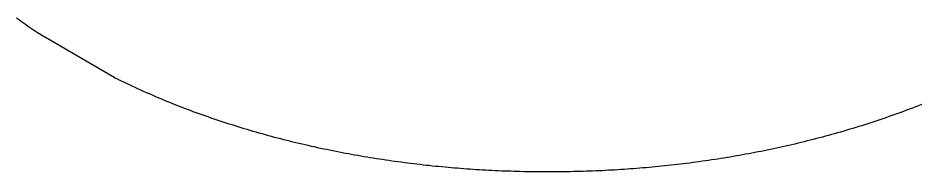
# Model space of a CAD drawing. Header units: millimetres. Extents: x 2213 to 82676, y 1050 to 28650.
# Drawn here: x 20319.68 to 20328.58, y 10326.41 to 10327.93 of the extents above; entities that cross this region are included whole.
import ezdxf

# ---------------------------------------------------------------- set-up
doc = ezdxf.new("R2010")
doc.units = ezdxf.units.MM
doc.header["$LTSCALE"] = 200
doc.linetypes.add('DASHED', pattern=[0.75, 0.5, -0.25])
doc.layers.add('A-FIX', color=5, linetype='Continuous')

# ---------------------------------------------------------------- blocks, each defined once
blk = doc.blocks.new('A$C657279D5')
at = {"linetype": 'Continuous'}
blk.add_line((-121.476995, 739.987378), (-120.737749, 740.41776), dxfattribs=at)
at = {"linetype": 'DASHED'}
for points in [[(-120.737307, 740.417292), (-120.707307, 740.438292), (-120.677307, 740.458292), (-120.647307, 740.479292), (-120.618307, 740.500292), (-120.588307, 740.521292), (-120.559307, 740.543292), (-120.529307, 740.564292)], [(-129.465307, 739.711292), (-129.436307, 739.700292), (-129.407307, 739.689292), (-129.378307, 739.677292), (-129.349307, 739.666292), (-129.320307, 739.655292), (-129.290307, 739.644292), (-129.261307, 739.634292), (-129.232307, 739.623292), (-129.202307, 739.612292), (-129.173307, 739.602292), (-129.144307, 739.592292), (-129.114307, 739.581292), (-129.085307, 739.571292), (-129.055307, 739.561292), (-129.026307, 739.551292), (-128.996307, 739.541292), (-128.966307, 739.532292), (-128.937307, 739.522292), (-128.907307, 739.513292), (-128.877307, 739.503292), (-128.847307, 739.494292), (-128.818307, 739.485292), (-128.788307, 739.476292), (-128.758307, 739.467292), (-128.728307, 739.458292), (-128.698307, 739.449292), (-128.668307, 739.440292), (-128.638307, 739.432292), (-128.608307, 739.423292), (-128.578307, 739.415292), (-128.548307, 739.407292), (-128.518307, 739.398292), (-128.488307, 739.390292), (-128.458307, 739.382292), (-128.428307, 739.375292), (-128.398307, 739.367292), (-128.367307, 739.359292), (-128.337307, 739.352292), (-128.307307, 739.344292), (-128.277307, 739.337292), (-128.247307, 739.330292), (-128.216307, 739.322292), (-128.186307, 739.315292), (-128.156307, 739.308292), (-128.125307, 739.301292), (-128.095307, 739.295292), (-128.065307, 739.288292), (-128.034307, 739.281292), (-128.004307, 739.275292), (-127.974307, 739.269292), (-127.943307, 739.262292), (-127.913307, 739.256292), (-127.882307, 739.250292), (-127.852307, 739.244292), (-127.821307, 739.238292), (-127.791307, 739.232292), (-127.760307, 739.226292), (-127.730307, 739.221292), (-127.699307, 739.215292), (-127.669307, 739.210292), (-127.638307, 739.205292), (-127.608307, 739.199292), (-127.577307, 739.194292), (-127.546307, 739.189292), (-127.516307, 739.184292), (-127.485307, 739.179292), (-127.454307, 739.174292), (-127.424307, 739.170292), (-127.393307, 739.165292), (-127.362307, 739.161292), (-127.332307, 739.156292), (-127.301307, 739.152292), (-127.270307, 739.147292), (-127.239307, 739.143292), (-127.209307, 739.139292), (-127.178307, 739.135292), (-127.147307, 739.131292), (-127.116307, 739.128292), (-127.085307, 739.124292), (-127.055307, 739.120292), (-127.024307, 739.117292), (-126.993307, 739.113292), (-126.962307, 739.110292), (-126.931307, 739.107292), (-126.900307, 739.103292), (-126.869307, 739.100292), (-126.838307, 739.097292), (-126.808307, 739.094292), (-126.777307, 739.091292), (-126.746307, 739.089292), (-126.715307, 739.086292), (-126.684307, 739.083292), (-126.653307, 739.081292), (-126.622307, 739.079292), (-126.591307, 739.076292), (-126.560307, 739.074292), (-126.529307, 739.072292), (-126.498307, 739.070292), (-126.467307, 739.068292), (-126.436307, 739.066292), (-126.405307, 739.064292), (-126.374307, 739.063292), (-126.343307, 739.061292), (-126.312307, 739.059292), (-126.281307, 739.058292), (-126.250307, 739.057292), (-126.219307, 739.055292), (-126.188307, 739.054292), (-126.157307, 739.053292), (-126.126307, 739.052292), (-126.095307, 739.051292), (-126.063307, 739.050292), (-126.032307, 739.050292), (-126.001307, 739.049292), (-125.970307, 739.048292), (-125.939307, 739.048292), (-125.908307, 739.047292), (-125.877307, 739.047292), (-125.846307, 739.047292), (-125.815307, 739.047292), (-125.784307, 739.047292), (-125.753307, 739.047292), (-125.722307, 739.047292), (-125.691307, 739.047292), (-125.660307, 739.047292), (-125.629307, 739.048292), (-125.598307, 739.048292), (-125.566307, 739.049292), (-125.535307, 739.049292), (-125.504307, 739.050292), (-125.473307, 739.051292), (-125.442307, 739.052292), (-125.411307, 739.053292), (-125.380307, 739.054292), (-125.349307, 739.055292), (-125.318307, 739.056292), (-125.287307, 739.057292), (-125.256307, 739.059292), (-125.225307, 739.060292), (-125.194307, 739.062292), (-125.163307, 739.064292), (-125.132307, 739.065292), (-125.101307, 739.067292), (-125.070307, 739.069292), (-125.039307, 739.071292), (-125.008307, 739.073292), (-124.977307, 739.075292), (-124.946307, 739.078292), (-124.915307, 739.080292), (-124.884307, 739.083292), (-124.853307, 739.085292), (-124.822307, 739.088292), (-124.792307, 739.090292), (-124.761307, 739.093292), (-124.730307, 739.096292), (-124.699307, 739.099292), (-124.668307, 739.102292), (-124.637307, 739.105292), (-124.606307, 739.109292), (-124.575307, 739.112292), (-124.544307, 739.115292), (-124.514307, 739.119292), (-124.483307, 739.122292), (-124.452307, 739.126292), (-124.421307, 739.130292), (-124.390307, 739.134292), (-124.360307, 739.138292), (-124.329307, 739.142292), (-124.298307, 739.146292), (-124.267307, 739.150292), (-124.237307, 739.154292), (-124.206307, 739.159292), (-124.175307, 739.163292), (-124.144307, 739.168292), (-124.114307, 739.173292), (-124.083307, 739.177292), (-124.052307, 739.182292), (-124.022307, 739.187292), (-123.991307, 739.192292), (-123.960307, 739.197292), (-123.930307, 739.203292), (-123.899307, 739.208292), (-123.868307, 739.213292), (-123.838307, 739.219292), (-123.807307, 739.225292), (-123.777307, 739.230292), (-123.746307, 739.236292), (-123.715307, 739.242292), (-123.685307, 739.248292), (-123.654307, 739.254292), (-123.624307, 739.260292), (-123.593307, 739.267292), (-123.563307, 739.273292), (-123.532307, 739.279292), (-123.502307, 739.286292), (-123.471307, 739.293292), (-123.441307, 739.299292), (-123.411307, 739.306292), (-123.380307, 739.313292), (-123.350307, 739.320292), (-123.319307, 739.327292), (-123.289307, 739.335292), (-123.259307, 739.342292), (-123.229307, 739.349292), (-123.198307, 739.357292), (-123.168307, 739.365292), (-123.138307, 739.372292), (-123.108307, 739.380292), (-123.078307, 739.388292), (-123.047307, 739.396292), (-123.017307, 739.404292), (-122.987307, 739.413292), (-122.957307, 739.421292), (-122.927307, 739.429292), (-122.897307, 739.438292), (-122.867307, 739.446292), (-122.837307, 739.455292), (-122.807307, 739.464292), (-122.777307, 739.473292), (-122.748307, 739.482292), (-122.718307, 739.491292), (-122.688307, 739.501292), (-122.658307, 739.510292), (-122.629307, 739.519292), (-122.599307, 739.529292), (-122.569307, 739.539292), (-122.540307, 739.548292), (-122.510307, 739.558292), (-122.481307, 739.568292), (-122.451307, 739.578292), (-122.422307, 739.589292), (-122.392307, 739.599292), (-122.363307, 739.609292), (-122.334307, 739.620292), (-122.304307, 739.631292), (-122.275307, 739.641292), (-122.246307, 739.652292), (-122.217307, 739.663292), (-122.188307, 739.674292), (-122.159307, 739.685292), (-122.130307, 739.697292), (-122.101307, 739.708292), (-122.072307, 739.720292), (-122.043307, 739.731292), (-122.014307, 739.743292), (-121.985307, 739.755292), (-121.957307, 739.767292), (-121.928307, 739.779292), (-121.899307, 739.791292), (-121.871307, 739.803292), (-121.842307, 739.816292), (-121.814307, 739.828292), (-121.785307, 739.841292), (-121.757307, 739.853292), (-121.729307, 739.866292), (-121.701307, 739.879292), (-121.672307, 739.892292), (-121.644307, 739.906292), (-121.616307, 739.919292), (-121.588307, 739.932292), (-121.560307, 739.946292), (-121.532307, 739.959292), (-121.504307, 739.973292), (-121.477307, 739.987292)]]:
    blk.add_lwpolyline(points, dxfattribs=at)

msp = doc.modelspace()

# ---------------------------------------------------------------- block references
at = {"layer": 'A-FIX', "xscale": -1}
msp.add_blockref('A$C657279D5', (20199.133, 9587.3625), dxfattribs=at)

doc.saveas('drawing.dxf')
